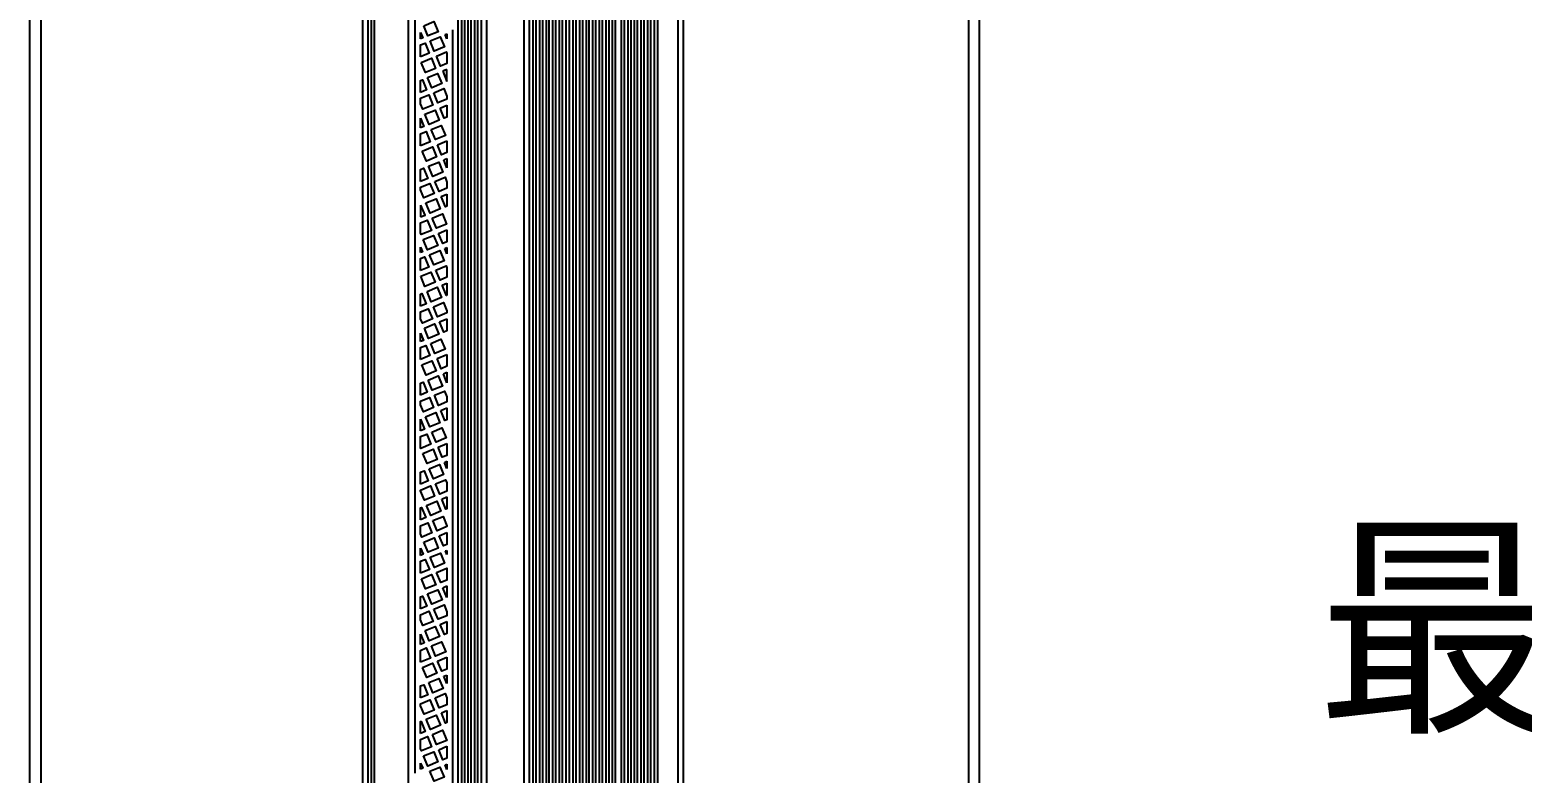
# Model space of a CAD drawing. Extents: x -344 to 154, y 670 to 1023.
# Drawn here: x -170.17 to -142.98, y 926.9 to 940.45 of the extents above; entities that cross this region are included whole.
import ezdxf

# ---------------------------------------------------------------- set-up
doc = ezdxf.new("R2010")
doc.units = 0
for name, color, linetype in [('gbr-dxf_layer0', 7, 'Continuous'), ('gbr-outline-dxf_layer1', 2, 'Continuous'), ('備註', 1, 'Continuous')]:
    doc.layers.add(name, color=color, linetype=linetype)
doc.styles.get("Standard").update_dxf_attribs({"font": 'txt.shx'})

msp = doc.modelspace()

# ---------------------------------------------------------------- linework, layer by layer
at = {"layer": 'gbr-dxf_layer0'}
for p, q in [((-164.012, 900.671), (-164.012, 947.815)), ((-163.952, 947.814), (-163.952, 900.673)), ((-163.892, 900.671), (-163.892, 947.815)), ((-162.37, 904.449), (-162.37, 947.199)), ((-162.31, 947.201), (-162.31, 904.451)), ((-162.25, 904.452), (-162.25, 947.2)), ((-162.13, 904.453), (-162.13, 947.199)), ((-162.07, 947.2), (-162.07, 904.451)), ((-161.95, 947.2), (-161.95, 904.459)), ((-161.068, 900.859), (-161.068, 947.197)), ((-161.008, 947.199), (-161.008, 900.858)), ((-160.948, 900.859), (-160.948, 947.197)), ((-160.888, 947.199), (-160.888, 900.858)), ((-160.828, 900.86), (-160.828, 947.196)), ((-160.768, 947.198), (-160.768, 900.858)), ((-160.589, 900.858), (-160.589, 947.197)), ((-160.529, 947.195), (-160.529, 900.88)), ((-160.468, 900.859), (-160.468, 947.2)), ((-160.339, 900.861), (-160.339, 947.319)), ((-160.279, 947.32), (-160.279, 900.859)), ((-160.219, 901.039), (-160.219, 947.319)), ((-160.159, 947.321), (-160.159, 901.041)), ((-160.099, 901.041), (-160.099, 947.32)), ((-160.039, 947.321), (-160.039, 901.039)), ((-159.98, 901.041), (-159.98, 947.319)), ((-159.92, 947.321), (-159.92, 901.04)), ((-159.86, 901.04), (-159.86, 947.32)), ((-159.8, 947.321), (-159.8, 901.042)), ((-159.74, 901.04), (-159.74, 947.321)), ((-159.62, 901.042), (-159.62, 947.322)), ((-159.5, 901.041), (-159.5, 947.17)), ((-159.338, 901.042), (-159.338, 947.17)), ((-159.278, 947.171), (-159.278, 901.041)), ((-159.219, 901.041), (-159.219, 947.171)), ((-159.159, 947.169), (-159.159, 901.043)), ((-159.099, 901.041), (-159.099, 947.163)), ((-158.979, 901.043), (-158.979, 947.152)), ((-158.919, 947.151), (-158.919, 901.042)), ((-158.859, 901.042), (-158.859, 947.152)), ((-158.732, 904.435), (-158.732, 941.608)), ((-158.364, 941.611), (-158.364, 904.43)), ((-163.154, 940.214), (-163.154, 940.659)), ((-163.054, 940.289), (-163.054, 940.409)), ((-162.473, 940.453), (-162.473, 940.043)), ((-163.154, 939.891), (-163.154, 940.214)), ((-162.603, 940.367), (-162.573, 940.38)), ((-162.573, 940.293), (-162.603, 940.367)), ((-162.573, 940.38), (-162.573, 940.293)), ((-163.154, 939.879), (-163.154, 939.888)), ((-163.154, 939.567), (-163.154, 939.874)), ((-162.473, 940.04), (-162.473, 939.483)), ((-162.573, 939.73), (-162.651, 939.698)), ((-162.651, 939.698), (-162.574, 939.513)), ((-162.573, 939.514), (-162.573, 939.73)), ((-163.154, 938.915), (-163.154, 939.562)), ((-162.473, 939.478), (-162.473, 939.157)), ((-162.699, 939.029), (-162.573, 939.081)), ((-162.473, 939.154), (-162.473, 938.184)), ((-163.154, 938.592), (-163.154, 938.915)), ((-163.054, 938.665), (-163.054, 938.841)), ((-163.154, 938.309), (-163.154, 938.589)), ((-163.154, 938.268), (-163.154, 938.308)), ((-163.154, 937.617), (-163.154, 938.263)), ((-162.746, 938.36), (-162.573, 938.432)), ((-162.631, 938.083), (-162.573, 938.107)), ((-162.573, 937.941), (-162.631, 938.083)), ((-162.573, 938.107), (-162.573, 937.941)), ((-162.473, 938.18), (-162.473, 937.858)), ((-162.473, 937.856), (-162.473, 937.692)), ((-162.473, 937.687), (-162.473, 936.907)), ((-163.154, 937.526), (-163.154, 937.616)), ((-163.154, 937.293), (-163.154, 937.523)), ((-162.679, 937.413), (-162.573, 937.457)), ((-163.154, 936.969), (-163.154, 937.29)), ((-163.054, 937.258), (-163.054, 937.042)), ((-163.154, 936.743), (-163.154, 936.965)), ((-162.473, 936.904), (-162.473, 936.885)), ((-162.473, 936.881), (-162.473, 936.56)), ((-163.154, 936.318), (-163.154, 936.738)), ((-162.726, 936.744), (-162.573, 936.808)), ((-163.154, 935.994), (-163.154, 936.317)), ((-163.054, 936.392), (-163.054, 936.489)), ((-162.612, 936.467), (-162.573, 936.483)), ((-162.573, 936.373), (-162.612, 936.467)), ((-162.573, 936.483), (-162.573, 936.373)), ((-162.473, 936.557), (-162.473, 935.586)), ((-163.154, 935.67), (-163.154, 935.991)), ((-162.659, 935.798), (-162.573, 935.834)), ((-163.154, 935.173), (-163.154, 935.666)), ((-162.473, 935.582), (-162.473, 935.261)), ((-162.473, 935.258), (-162.473, 934.556)), ((-163.154, 935.019), (-163.154, 935.173)), ((-163.154, 934.695), (-163.154, 935.018)), ((-162.707, 935.129), (-162.573, 935.184)), ((-163.154, 934.391), (-163.154, 934.692)), ((-163.054, 934.769), (-163.054, 934.922)), ((-162.754, 934.46), (-162.573, 934.535)), ((-162.473, 934.552), (-162.473, 934.287)), ((-163.154, 934.371), (-163.154, 934.387)), ((-163.154, 933.72), (-163.154, 934.367)), ((-162.639, 934.183), (-162.573, 934.21)), ((-162.573, 934.021), (-162.639, 934.183)), ((-162.573, 934.21), (-162.573, 934.021)), ((-162.473, 934.283), (-162.473, 933.962)), ((-162.473, 933.959), (-162.473, 933.771)), ((-163.154, 933.607), (-163.154, 933.719)), ((-163.154, 933.397), (-163.154, 933.603)), ((-162.473, 933.768), (-162.473, 932.988)), ((-163.154, 933.072), (-163.154, 933.393)), ((-163.054, 933.145), (-163.054, 933.354)), ((-162.687, 933.513), (-162.573, 933.561)), ((-163.154, 932.421), (-163.154, 933.068)), ((-162.735, 932.844), (-162.573, 932.911)), ((-162.473, 932.984), (-162.473, 932.663)), ((-162.62, 932.567), (-162.573, 932.587)), ((-162.573, 932.453), (-162.62, 932.567)), ((-162.573, 932.587), (-162.573, 932.453)), ((-162.473, 932.66), (-162.473, 931.69)), ((-163.154, 932.098), (-163.154, 932.42)), ((-163.154, 932.038), (-163.154, 932.094)), ((-163.154, 931.774), (-163.154, 932.037)), ((-163.154, 931.255), (-163.154, 931.769)), ((-162.667, 931.898), (-162.573, 931.937)), ((-162.473, 931.685), (-162.473, 931.42)), ((-163.154, 931.123), (-163.154, 931.252)), ((-162.715, 931.229), (-162.573, 931.288)), ((-162.473, 931.416), (-162.473, 931.364)), ((-162.473, 931.361), (-162.473, 930.636)), ((-163.154, 930.799), (-163.154, 931.121)), ((-163.054, 930.872), (-163.054, 931.002)), ((-162.6, 930.952), (-162.573, 930.963)), ((-162.573, 930.886), (-162.6, 930.952)), ((-162.573, 930.963), (-162.573, 930.886)), ((-162.473, 930.633), (-162.473, 930.391)), ((-163.154, 929.824), (-163.154, 930.467)), ((-162.473, 930.386), (-162.473, 930.065)), ((-162.648, 930.283), (-162.573, 930.314)), ((-162.573, 930.102), (-162.648, 930.283)), ((-162.573, 930.314), (-162.573, 930.102)), ((-162.473, 930.062), (-162.473, 929.092)), ((-163.154, 929.5), (-163.154, 929.822)), ((-162.695, 929.613), (-162.573, 929.664)), ((-163.154, 929.176), (-163.154, 929.497)), ((-163.054, 929.248), (-163.054, 929.434)), ((-163.154, 928.902), (-163.154, 929.171)), ((-162.743, 928.944), (-162.573, 929.015)), ((-162.473, 929.087), (-162.473, 928.766)), ((-163.154, 928.525), (-163.154, 928.901)), ((-162.473, 928.763), (-162.473, 928.285)), ((-163.154, 928.201), (-163.154, 928.524)), ((-162.628, 928.667), (-162.573, 928.69)), ((-162.573, 928.534), (-162.628, 928.667)), ((-162.573, 928.69), (-162.573, 928.534)), ((-163.154, 928.119), (-163.154, 928.198)), ((-162.473, 928.28), (-162.473, 927.793)), ((-163.154, 927.877), (-163.154, 928.116)), ((-162.675, 927.998), (-162.573, 928.041)), ((-163.154, 927.336), (-163.154, 927.872)), ((-162.473, 927.789), (-162.473, 927.5)), ((-162.723, 927.329), (-162.573, 927.391)), ((-162.473, 927.497), (-162.473, 927.467)), ((-162.473, 927.464), (-162.473, 927.141)), ((-163.154, 927.226), (-163.154, 927.331)), ((-163.154, 926.902), (-163.154, 927.225)), ((-163.054, 926.975), (-163.054, 927.082)), ((-162.473, 927.141), (-162.473, 926.494)), ((-162.608, 927.052), (-162.573, 927.066)), ((-162.573, 926.966), (-162.608, 927.052)), ((-162.573, 927.066), (-162.573, 926.966))]:
    msp.add_line(p, q, dxfattribs=at)
for points in [[(-153.619, 960.314), (-153.109, 954.486, -0.021821), (-153.072, 953.632), (-153.072, 902.477, 0.154619), (-151.211, 896.603), (-145.459, 888.437, -0.154608), (-143.672, 882.795), (-143.672, 877.154)], [(-169.971, 898.42), (-169.971, 947.887, -0.256399), (-167.749, 951.936), (-166.153, 952.952, 0.25636), (-164.671, 955.652)], [(-164.115, 947.815), (-164.115, 900.671, 0.198906), (-160.576, 892.127), (-155.367, 886.918, -0.111618), (-153.023, 883.206, -0.08539), (-152.451, 879.879, -0.07852), (-152.474, 879.732, -0.235472), (-152.541, 879.672, 0.829203), (-152.541, 879.22, -0.23458), (-152.475, 879.16, -0.078871), (-152.451, 879.011), (-152.451, 877.19)], [(-163.282, 947.811), (-163.282, 900.671, 0.198913), (-159.987, 892.716)], [(-162.171, 947.631, 0.02077), (-162.19, 947.2), (-162.19, 904.45)], [(-161.847, 904.462), (-161.847, 904.463), (-161.847, 947.199, -0.02073), (-161.829, 947.601)], [(-159.549, 947.48, 0.0351), (-159.56, 947.322), (-159.56, 901.04)], [(-162.01, 904.457, -0.031993), (-162.01, 904.461), (-162.01, 947.199)], [(-161.171, 947.199), (-161.171, 900.858, 0.197325), (-158.354, 893.999)], [(-158.028, 894.327, -0.197231), (-160.708, 900.859), (-160.708, 947.197)], [(-160.649, 947.198), (-160.649, 900.859, 0.197301), (-157.983, 894.367)], [(-160.408, 947.248, 0.004004), (-160.409, 947.2), (-160.409, 900.86)], [(-159.68, 947.322), (-159.68, 901.04, 0.134198), (-158.439, 896.505)], [(-159.035, 947.218, 0.034777), (-159.039, 947.163), (-159.039, 901.043)], [(-159.398, 947.172), (-159.398, 901.041, 0.13412), (-158.198, 896.651)], [(-158.799, 947.151), (-158.799, 901.042, 0.134005), (-157.683, 896.961)], [(-158.268, 901.597, -0.001166), (-158.264, 901.623, 0.036712), (-158.261, 901.665), (-158.261, 904.43), (-158.261, 941.611)], [(-163.154, 930.471, -0.019712), (-163.154, 930.475), (-163.154, 930.796)]]:
    msp.add_lwpolyline(points, format="xyb", dxfattribs=at)
for points in [[(-163.054, 940.409), (-163.011, 940.306), (-163.054, 940.289)], [(-162.573, 939.081), (-162.573, 938.865), (-162.622, 938.844), (-162.699, 939.029)], [(-163.054, 938.841), (-162.992, 938.691), (-163.054, 938.665)], [(-162.573, 938.432), (-162.573, 938.215), (-162.67, 938.175), (-162.746, 938.36)], [(-162.573, 937.457), (-162.573, 937.241), (-162.602, 937.229), (-162.679, 937.413)], [(-163.054, 937.042), (-162.972, 937.076), (-163.048, 937.26)], [(-162.573, 936.808), (-162.573, 936.592), (-162.65, 936.56), (-162.726, 936.744)], [(-163.054, 936.489), (-163.019, 936.406), (-163.054, 936.392)], [(-162.573, 935.834), (-162.573, 935.617), (-162.583, 935.613), (-162.659, 935.798)], [(-162.573, 935.184), (-162.573, 934.968), (-162.63, 934.944), (-162.707, 935.129)], [(-163.054, 934.922), (-163, 934.791), (-163.054, 934.769)], [(-162.573, 934.535), (-162.573, 934.319), (-162.678, 934.275), (-162.754, 934.46)], [(-163.054, 933.354), (-162.98, 933.176), (-163.054, 933.145)], [(-162.573, 933.561), (-162.573, 933.344), (-162.61, 933.329), (-162.687, 933.513)], [(-162.573, 932.911), (-162.573, 932.695), (-162.658, 932.66), (-162.735, 932.844)], [(-162.573, 931.937), (-162.573, 931.721), (-162.591, 931.713), (-162.667, 931.898)], [(-162.573, 931.288), (-162.573, 931.071), (-162.638, 931.044), (-162.715, 931.229)], [(-163.054, 931.002), (-163.008, 930.891), (-163.054, 930.872)], [(-162.573, 929.664), (-162.573, 929.448), (-162.619, 929.429), (-162.695, 929.613)], [(-163.054, 929.434), (-162.988, 929.276), (-163.054, 929.248)], [(-162.573, 929.015), (-162.573, 928.798), (-162.666, 928.76), (-162.743, 928.944)], [(-162.573, 928.041), (-162.573, 927.824), (-162.599, 927.813), (-162.675, 927.998)], [(-162.573, 927.391), (-162.573, 927.175), (-162.646, 927.144), (-162.723, 927.329)], [(-163.054, 927.082), (-163.016, 926.991), (-163.054, 926.975)]]:
    msp.add_lwpolyline(points, dxfattribs=at)
for points in [[(-162.995, 940.53), (-162.811, 940.606), (-162.734, 940.421), (-162.919, 940.345)], [(-163.054, 939.964), (-163.054, 940.181), (-162.973, 940.214), (-162.896, 940.029)], [(-162.881, 940.252), (-162.696, 940.329), (-162.619, 940.144), (-162.804, 940.068)], [(-163.043, 939.86), (-162.858, 939.937), (-162.782, 939.752), (-162.966, 939.676)], [(-162.766, 939.975), (-162.581, 940.052), (-162.573, 940.031), (-162.573, 939.839), (-162.689, 939.79)], [(-162.928, 939.583), (-162.743, 939.66), (-162.667, 939.475), (-162.852, 939.398)], [(-163.054, 939.315), (-163.054, 939.531), (-163.021, 939.545), (-162.944, 939.36)], [(-162.813, 939.306), (-162.629, 939.383), (-162.573, 939.247), (-162.573, 939.189), (-162.737, 939.121)], [(-163.054, 939.103), (-163.054, 939.206), (-162.906, 939.268), (-162.829, 939.083), (-163.014, 939.006)], [(-162.976, 938.914), (-162.791, 938.991), (-162.714, 938.806), (-162.899, 938.729)], [(-163.054, 938.341), (-163.054, 938.557), (-162.953, 938.599), (-162.877, 938.414)], [(-162.861, 938.637), (-162.676, 938.713), (-162.6, 938.529), (-162.784, 938.452)], [(-163.023, 938.245), (-162.838, 938.321), (-162.762, 938.137), (-162.947, 938.06)], [(-162.908, 937.968), (-162.724, 938.044), (-162.647, 937.86), (-162.832, 937.783)], [(-163.054, 937.691), (-163.054, 937.908), (-163.001, 937.93), (-162.924, 937.745)], [(-162.794, 937.691), (-162.609, 937.767), (-162.573, 937.68), (-162.573, 937.566), (-162.717, 937.506)], [(-163.054, 937.535), (-163.054, 937.583), (-162.886, 937.652), (-162.809, 937.468), (-162.994, 937.391)], [(-162.956, 937.299), (-162.771, 937.375), (-162.695, 937.19), (-162.879, 937.114)], [(-163.054, 936.751), (-163.054, 936.933), (-162.934, 936.983), (-162.857, 936.798), (-163.042, 936.722)], [(-162.841, 937.021), (-162.656, 937.098), (-162.58, 936.913), (-162.765, 936.837)], [(-163.004, 936.629), (-162.819, 936.706), (-162.742, 936.521), (-162.927, 936.445)], [(-162.889, 936.352), (-162.704, 936.429), (-162.627, 936.244), (-162.812, 936.168)], [(-163.054, 936.067), (-163.054, 936.284), (-162.981, 936.314), (-162.905, 936.129)], [(-162.774, 936.075), (-162.589, 936.152), (-162.573, 936.112), (-162.573, 935.942), (-162.697, 935.89)], [(-163.051, 935.96), (-162.866, 936.037), (-162.79, 935.852), (-162.975, 935.776)], [(-163.054, 935.418), (-163.054, 935.635), (-163.029, 935.645), (-162.952, 935.46)], [(-162.936, 935.683), (-162.752, 935.76), (-162.675, 935.575), (-162.86, 935.498)], [(-163.054, 935.183), (-163.054, 935.31), (-162.914, 935.368), (-162.837, 935.183), (-163.022, 935.106)], [(-162.821, 935.406), (-162.637, 935.483), (-162.573, 935.328), (-162.573, 935.293), (-162.745, 935.221)], [(-162.984, 935.014), (-162.799, 935.091), (-162.723, 934.906), (-162.907, 934.829)], [(-163.054, 934.444), (-163.054, 934.66), (-162.961, 934.699), (-162.885, 934.514)], [(-162.869, 934.737), (-162.684, 934.813), (-162.608, 934.629), (-162.792, 934.552)], [(-163.031, 934.345), (-162.847, 934.421), (-162.77, 934.237), (-162.955, 934.16)], [(-162.917, 934.068), (-162.732, 934.144), (-162.655, 933.96), (-162.84, 933.883)], [(-163.054, 933.794), (-163.054, 934.011), (-163.009, 934.03), (-162.932, 933.845)], [(-163.054, 933.615), (-163.054, 933.686), (-162.894, 933.752), (-162.818, 933.568), (-163.002, 933.491)], [(-162.802, 933.791), (-162.617, 933.867), (-162.573, 933.76), (-162.573, 933.669), (-162.725, 933.606)], [(-162.964, 933.399), (-162.779, 933.475), (-162.703, 933.29), (-162.888, 933.214)], [(-163.054, 932.831), (-163.054, 933.037), (-162.942, 933.083), (-162.865, 932.898), (-163.05, 932.822)], [(-162.849, 933.121), (-162.665, 933.198), (-162.588, 933.013), (-162.773, 932.937)], [(-163.012, 932.73), (-162.827, 932.806), (-162.75, 932.621), (-162.935, 932.545)], [(-162.897, 932.452), (-162.712, 932.529), (-162.636, 932.344), (-162.82, 932.268)], [(-163.054, 932.171), (-163.054, 932.387), (-162.989, 932.414), (-162.913, 932.229)], [(-162.782, 932.175), (-162.597, 932.252), (-162.573, 932.192), (-162.573, 932.045), (-162.706, 931.99)], [(-163.054, 932.047), (-163.054, 932.063), (-162.874, 932.137), (-162.798, 931.952), (-162.983, 931.876)], [(-163.054, 931.521), (-163.054, 931.738), (-163.037, 931.745), (-162.96, 931.56)], [(-162.944, 931.783), (-162.76, 931.86), (-162.683, 931.675), (-162.868, 931.598)], [(-163.054, 931.263), (-163.054, 931.413), (-162.922, 931.468), (-162.846, 931.283), (-163.03, 931.206)], [(-162.83, 931.506), (-162.645, 931.583), (-162.573, 931.408), (-162.573, 931.396), (-162.753, 931.321)], [(-162.992, 931.114), (-162.807, 931.191), (-162.731, 931.006), (-162.915, 930.929)], [(-162.877, 930.837), (-162.692, 930.913), (-162.616, 930.729), (-162.801, 930.652)], [(-163.054, 930.547), (-163.054, 930.764), (-162.97, 930.799), (-162.893, 930.614)], [(-162.762, 930.56), (-162.578, 930.636), (-162.573, 930.624), (-162.573, 930.422), (-162.686, 930.375)], [(-163.04, 930.445), (-162.855, 930.521), (-162.778, 930.337), (-162.963, 930.26)], [(-163.054, 929.898), (-163.054, 930.114), (-163.017, 930.129), (-162.941, 929.945)], [(-162.925, 930.168), (-162.74, 930.244), (-162.663, 930.06), (-162.848, 929.983)], [(-163.054, 929.695), (-163.054, 929.79), (-162.902, 929.852), (-162.826, 929.668), (-163.011, 929.591)], [(-162.81, 929.891), (-162.625, 929.967), (-162.573, 929.84), (-162.573, 929.772), (-162.733, 929.706)], [(-162.972, 929.499), (-162.788, 929.575), (-162.711, 929.39), (-162.896, 929.314)], [(-162.857, 929.221), (-162.673, 929.298), (-162.596, 929.113), (-162.781, 929.037)], [(-163.054, 928.924), (-163.054, 929.14), (-162.95, 929.183), (-162.873, 928.998)], [(-163.02, 928.83), (-162.835, 928.906), (-162.759, 928.721), (-162.943, 928.645)], [(-163.054, 928.274), (-163.054, 928.491), (-162.997, 928.514), (-162.921, 928.329)], [(-162.905, 928.552), (-162.72, 928.629), (-162.644, 928.444), (-162.829, 928.368)], [(-163.054, 928.127), (-163.054, 928.166), (-162.883, 928.237), (-162.806, 928.052), (-162.991, 927.976)], [(-162.79, 928.275), (-162.605, 928.352), (-162.573, 928.273), (-162.573, 928.149), (-162.714, 928.09)], [(-162.953, 927.883), (-162.768, 927.96), (-162.691, 927.775), (-162.876, 927.698)], [(-163.054, 927.625), (-163.054, 927.841), (-163.045, 927.845), (-162.969, 927.66)], [(-162.838, 927.606), (-162.653, 927.683), (-162.576, 927.498), (-162.761, 927.421)], [(-163.054, 927.343), (-163.054, 927.517), (-162.93, 927.568), (-162.854, 927.383), (-163.039, 927.306)], [(-163, 927.214), (-162.815, 927.291), (-162.739, 927.106), (-162.924, 927.029)], [(-162.885, 926.937), (-162.701, 927.013), (-162.624, 926.829), (-162.809, 926.752)]]:
    msp.add_lwpolyline(points, close=True, dxfattribs=at)
at = {"layer": 'gbr-outline-dxf_layer1'}
msp.add_lwpolyline([(-152.91, 954.503, -0.021814), (-152.872, 953.632), (-152.872, 902.477, 0.154617), (-151.047, 896.719), (-145.296, 888.552, -0.154617), (-143.472, 882.794), (-143.472, 865.724, -0.250654), (-143.916, 864.893), (-144.12, 864.757, -0.147928), (-144.674, 864.589), (-154.272, 864.589, -0.414366), (-154.772, 865.089), (-154.772, 877.537, 0.207969), (-156.361, 881.193), (-166.991, 891.106, -0.207998), (-170.172, 898.42), (-170.172, 947.887, -0.256388), (-167.856, 952.105), (-166.261, 953.121, 0.256384), (-164.872, 955.652)], format="xyb", dxfattribs=at)

# ---------------------------------------------------------------- texts
at = {"layer": '備註', "color": 1, "linetype": 'Continuous', "insert": (-146.717, 931.171), "char_height": 3.2, "width": 45.23007, "attachment_point": 1}
msp.add_mtext('{\\f新細明體|b0|i0|c136|p18;最小線距59.6}', dxfattribs=at)

doc.saveas('drawing.dxf')
